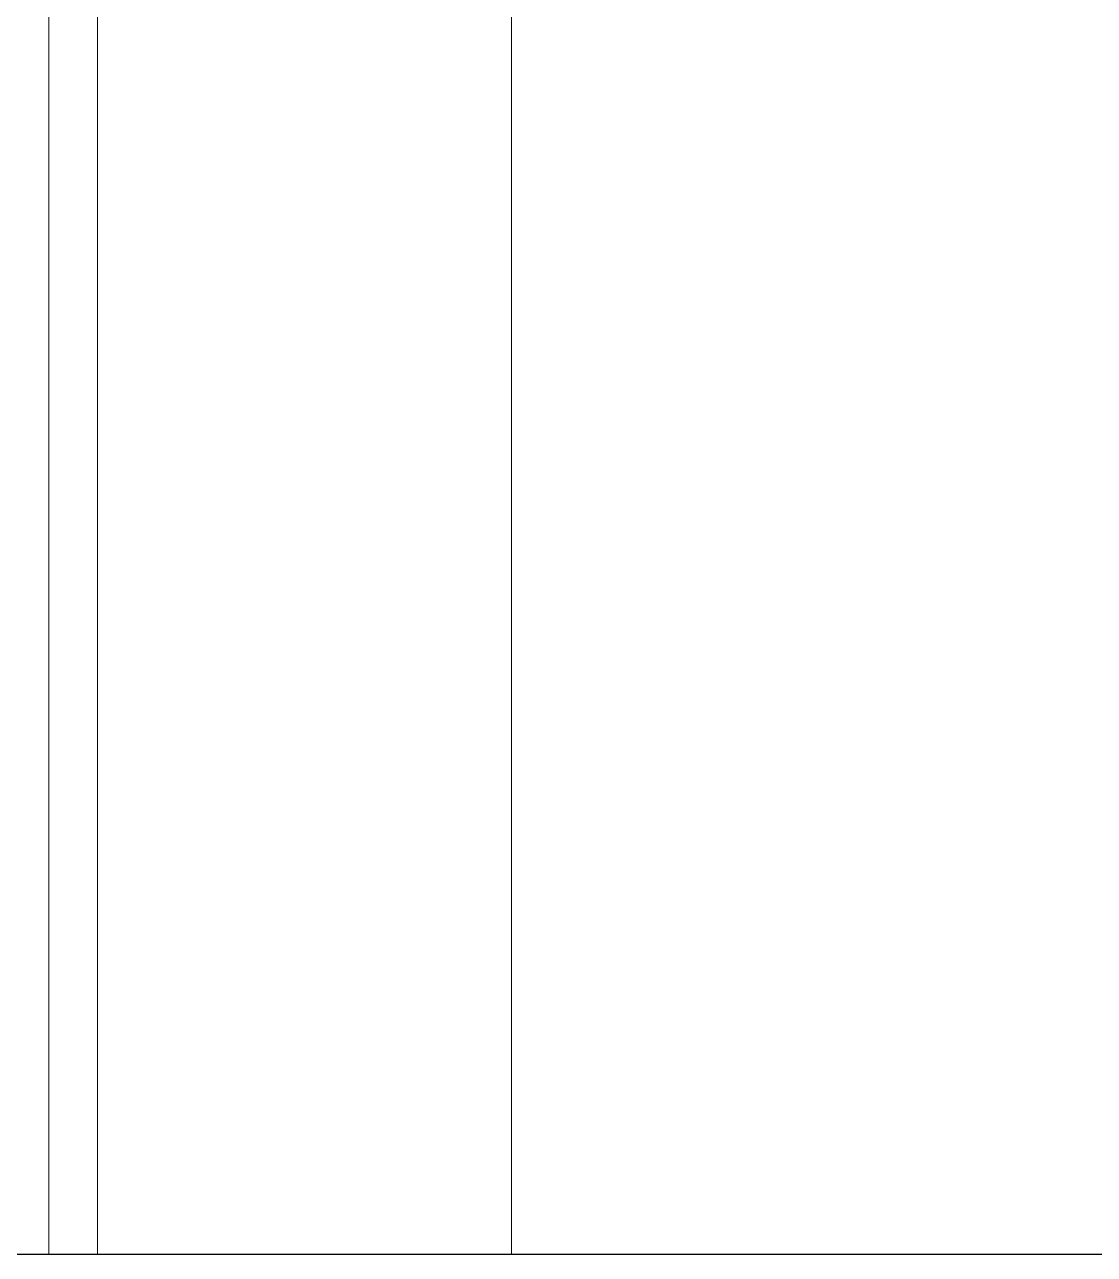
# Model space of a CAD drawing. Header units: millimetres. Extents: x -667 to -468, y -723 to -475.
# Drawn here: x -607.412 to -606.533, y -494.445 to -493.435 of the extents above; entities that cross this region are included whole.
import ezdxf

# ---------------------------------------------------------------- set-up
doc = ezdxf.new("R2010")
doc.units = ezdxf.units.MM
doc.layers.get('0').update_dxf_attribs({"lineweight": 9})
doc.layers.add('dinding', color=36, linetype='Continuous', lineweight=9)

msp = doc.modelspace()

# ---------------------------------------------------------------- linework, layer by layer
at = {"lineweight": 30}
msp.add_lwpolyline([(-604.0118, -494.4449), (-609.1203, -494.4449), (-609.1203, -493.4449), (-623.3068, -493.4449)], dxfattribs=at)
at = {"layer": 'dinding'}
for p, q in [((-607.3918, -492.9249), (-607.3918, -494.4449)), ((-607.3518, -494.4449), (-607.3518, -493.4129)), ((-607.0118, -494.4449), (-607.0118, -493.4129)), ((-607.4318, -494.4449), (-607.3918, -494.4449)), ((-607.3918, -494.4449), (-607.3518, -494.4449)), ((-607.3518, -494.4449), (-607.0118, -494.4449)), ((-607.0118, -494.4449), (-604.3518, -494.4449))]:
    msp.add_line(p, q, dxfattribs=at)

doc.saveas('drawing.dxf')
